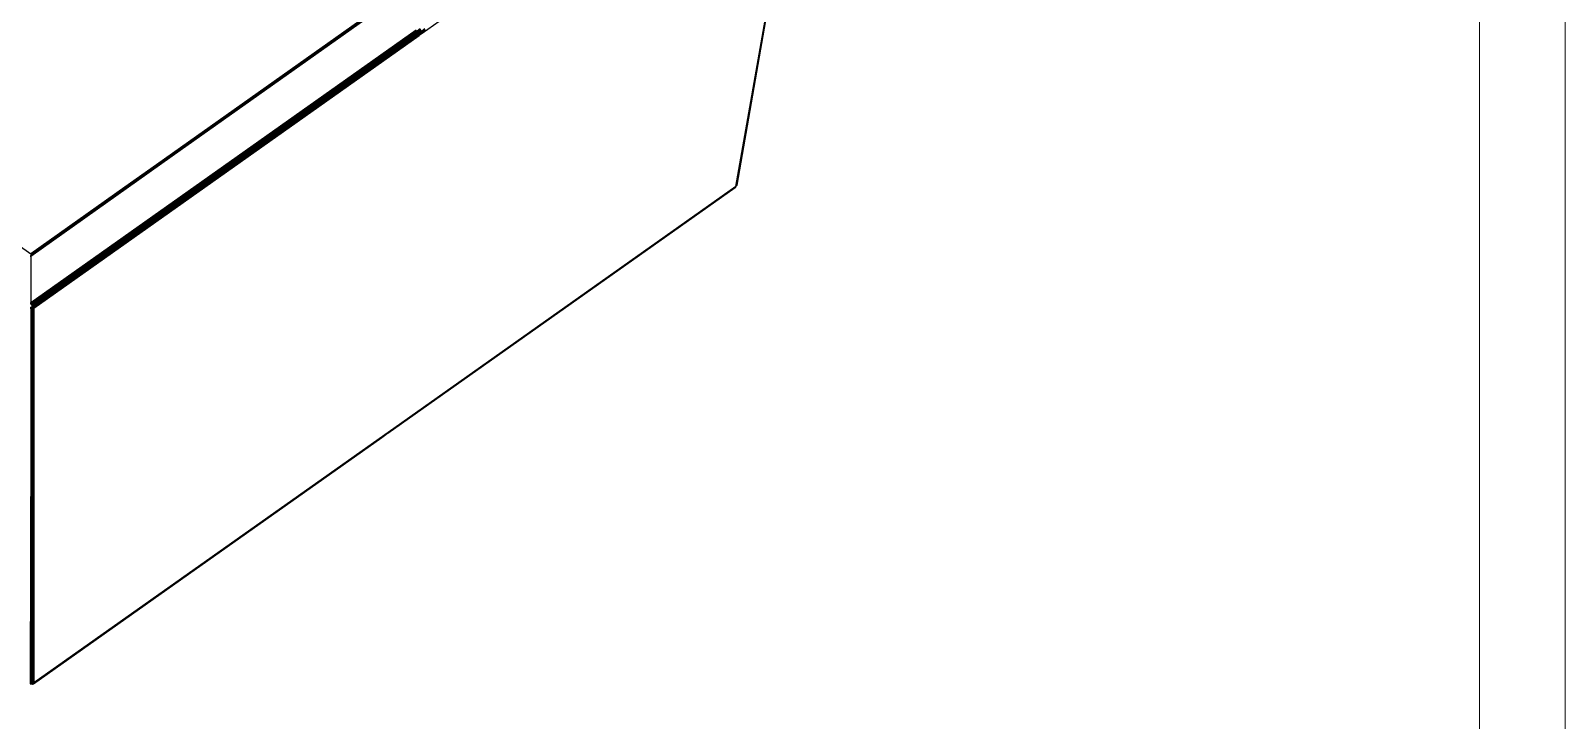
# Model space of a CAD drawing. Header units: inches. Extents: x 12 to 4609, y 5 to 3256.
# Drawn here: x 3224 to 4609, y 1521 to 2143 of the extents above; entities that cross this region are included whole.
import ezdxf

# ---------------------------------------------------------------- set-up
doc = ezdxf.new("R2010")
doc.units = ezdxf.units.IN
doc.header["$MEASUREMENT"] = 0
doc.layers.add('tabelka', color=155, linetype='Continuous')

msp = doc.modelspace()

# ---------------------------------------------------------------- linework, layer by layer
for p, q in [((3928.3, 2388.7), (3577.5, 2140.7)), ((3860.7, 2002.5), (3928.3, 2388.7)), ((3861.2, 2002.9), (3928.7, 2389.1)), ((3861.5, 2003.3), (3929.3, 2390)), ((3861.5, 2003.3), (3929.2, 2389.8)), ((3861.5, 2003.3), (3929.1, 2389.5)), ((3861.7, 2003.8), (3929.3, 2390)), ((3861.9, 2004.3), (3929.3, 2390)), ((3224, 1941.1), (3543.9, 2167.3)), ((3224, 1941.4), (3543.9, 2167.3)), ((3224, 1941.3), (3543.9, 2167.3)), ((3224, 1941.7), (3543.1, 2167.3)), ((3224, 1940.7), (3544.3, 2167.2)), ((3544.3, 2167.2), (3224, 1940.9)), ((3224, 1941.1), (3544.3, 2167.2)), ((3224, 1940.9), (3544.3, 2167.2)), ((3542.9, 2167.2), (3224, 1941.7)), ((3224, 1940.7), (3544.7, 2167)), ((3224, 1939.7), (3544.7, 2167)), ((3224, 1940.3), (3544.7, 2167)), ((3545.2, 2166.7), (3224, 1939.7)), ((3309, 2001.7), (3543.1, 2167.3)), ((3543.5, 2167.3), (3480.4, 2122.8)), ((2936.5, 2144.9), (3224, 1941.6)), ((3224, 1897.8), (3571.9, 2143.8)), ((3224.2, 1897.7), (3571.9, 2143.8)), ((3224.2, 1897.7), (3572.4, 2143.4)), ((3224.6, 1897.3), (3572.4, 2143.4)), ((3224.6, 1897.3), (3572.8, 2143)), ((3572.8, 2143), (3225, 1896.9)), ((3573.3, 2142.5), (3225, 1896.9)), ((3225.4, 1896.4), (3573.3, 2142.5)), ((3225.4, 1896.4), (3573.6, 2142)), ((3573.6, 2142), (3225.8, 1896)), ((3574, 2141.4), (3226.1, 1895.4)), ((3574, 2141.4), (3226.2, 1895.1)), ((3574.3, 2140.8), (3226.2, 1895.1)), ((3574.3, 2140.8), (3226.4, 1894.9)), ((3226.4, 1894.7), (3574.3, 2140.8)), ((3574.6, 2139.7), (3226.7, 1893.7)), ((3226.7, 1893.9), (3574.6, 2139.7)), ((3574.6, 2139.7), (3226.8, 1893.5)), ((3226.8, 1893.2), (3574.7, 2139.2)), ((3574.7, 2139.2), (3226.8, 1893.5)), ((3226.8, 1893.2), (3574.7, 2138.7)), ((3226.8, 1892.7), (3574.7, 2138.7)), ((3577.3, 2142.3), (3560, 2130)), ((3572.8, 2143), (3575.7, 2145)), ((3573.3, 2142.5), (3576.1, 2144.5)), ((3573.6, 2142), (3576.5, 2144)), ((3574, 2141.4), (3576.8, 2143.4)), ((3574.3, 2140.8), (3577.1, 2142.8)), ((3574.6, 2139.7), (3577.5, 2141.7)), ((3574.7, 2139.2), (3577.6, 2141.2)), ((3577.5, 2140.7), (3574.7, 2138.7)), ((3577.1, 2142.8), (3576.8, 2143.4)), ((3579.9, 2144.8), (3577.1, 2142.8)), ((3577.3, 2142.3), (3577.1, 2142.8)), ((3580.2, 2144.3), (3577.3, 2142.3)), ((3577.5, 2141.7), (3577.3, 2142.3)), ((3580.3, 2143.7), (3577.5, 2141.7)), ((3577.6, 2141.2), (3577.5, 2141.7)), ((3577.5, 2140.7), (3577.6, 2141.2)), ((3580.4, 2143.2), (3577.6, 2141.2)), ((3224, 1941.4), (3480.4, 2122.8)), ((3226.4, 1894.7), (3556, 2127.2)), ((3226.6, 1894.3), (3556, 2127.2)), ((3226.7, 1893.9), (3556, 2127.2)), ((3480.4, 2122.8), (3309, 2001.7)), ((3556, 2127.2), (3557.4, 2128.2)), ((3556, 2127.2), (3556, 2127.2)), ((3557.4, 2128.2), (3560, 2130)), ((3557.4, 2128.2), (3557.4, 2128.2)), ((3560, 2130), (3560, 2130)), ((3309, 2001.7), (3224, 1941.6)), ((3860.2, 2001.5), (3546.1, 1779.4)), ((3860, 2001.4), (3546.1, 1779.4)), ((3546.4, 1779.7), (3860, 2001.4)), ((3860, 2001.4), (3546.4, 1779.7)), ((3860.6, 2002.1), (3546.5, 1780)), ((3860, 2001.4), (3546.5, 1780)), ((3860.7, 2002.5), (3546.6, 1780.4)), ((3860.6, 2002.1), (3546.6, 1780.4)), ((3860, 2001.4), (3860.2, 2001.6)), ((3860.2, 2001.6), (3860, 2001.4)), ((3860, 2001.4), (3860, 2001.4)), ((3860.2, 2001.5), (3860.4, 2001.7)), ((3860.4, 2001.7), (3860.2, 2001.6)), ((3860.2, 2001.6), (3860.4, 2001.7)), ((3860.2, 2001.6), (3860.2, 2001.6)), ((3860.4, 2001.7), (3860.5, 2001.8)), ((3860.4, 2001.7), (3860.5, 2001.8)), ((3860.4, 2001.7), (3860.4, 2001.7)), ((3860.5, 2001.9), (3860.6, 2002.1)), ((3860.5, 2001.8), (3860.5, 2001.9)), ((3860.6, 2002.1), (3860.7, 2002.5)), ((3860.7, 2002.5), (3861.2, 2002.9)), ((3861.2, 2002.9), (3861.5, 2003.3)), ((3861.5, 2003.3), (3861.7, 2003.8)), ((3861.7, 2003.8), (3861.9, 2004.3)), ((3224, 1941.6), (3224, 1941.6)), ((3224, 1940.3), (3224, 1940.3)), ((3224, 1940.3), (3224.1, 1940.2)), ((3224, 1939.8), (3224.1, 1940.2)), ((3224, 1939.7), (3224, 1939.8)), ((3224, 1939.7), (3224, 1939.6)), ((3224, 1939.6), (3224, 1939.6)), ((3224, 1939.6), (3224, 1939.6)), ((3224, 1939.6), (3224, 1939.5)), ((3224, 1939.5), (3224, 1939.6)), ((3224, 1939.4), (3224, 1939.5)), ((3224, 1939.5), (3224, 1939.5)), ((3224, 1939.5), (3224, 1939.5)), ((3224, 1939.4), (3224, 1939)), ((3224, 1939), (3224, 1939.3)), ((3224, 1939.2), (3224, 1897.8)), ((3224, 1939), (3224, 1939.2)), ((3224, 1939.2), (3224, 1922.4)), ((3224, 1939), (3224, 1938.2)), ((3224.3, 1891.9), (3223.6, 1553.5)), ((3224, 1896.4), (3224, 1897.8)), ((3224, 1897.8), (3224.2, 1897.7)), ((3224.1, 1896.4), (3224, 1897.8)), ((3224, 1896.4), (3224.1, 1896.4)), ((3224.1, 1896.4), (3224, 1896.4)), ((3224, 1891.9), (3224.1, 1893.5)), ((3224.1, 1893.5), (3224, 1893.5)), ((3224.2, 1891.9), (3224, 1891.9)), ((3224.1, 1896.5), (3224.5, 1897.4)), ((3224.3, 1896.6), (3224.1, 1896.5)), ((3224.1, 1896.4), (3224.3, 1896.5)), ((3224.1, 1896.4), (3224.1, 1896.5)), ((3224.1, 1896.5), (3224.1, 1896.4)), ((3224.1, 1896.4), (3224.3, 1896.2)), ((3224.1, 1896.4), (3224.1, 1896.4)), ((3224.2, 1891.9), (3224.1, 1893.5)), ((3224.2, 1893.5), (3224.1, 1893.5)), ((3224.2, 1897.7), (3224.5, 1897.4)), ((3224.2, 1891.9), (3224.2, 1893.5)), ((3224.3, 1891.9), (3224.2, 1893.5)), ((3224.3, 1893.5), (3224.2, 1893.5)), ((3224.3, 1891.9), (3224.2, 1891.9)), ((3224.3, 1896.6), (3224.5, 1897.4)), ((3224.3, 1896.5), (3224.3, 1896.6)), ((3224.3, 1896.2), (3224.4, 1896.6)), ((3224.3, 1896.2), (3224.3, 1896.5)), ((3224.3, 1896.2), (3224.4, 1896.3)), ((3224.4, 1896.3), (3224.3, 1896.2)), ((3224.3, 1896.2), (3224.4, 1896.3)), ((3224.3, 1896.2), (3224.3, 1896.2)), ((3224.3, 1896.2), (3224.5, 1896)), ((3224.3, 1891.9), (3224.3, 1893.5)), ((3224.3, 1893.5), (3224.3, 1893.5)), ((3224.5, 1893.5), (3224.3, 1893.5)), ((3224.3, 1893.2), (3224.3, 1893.5)), ((3224.3, 1893.2), (3224.3, 1893.5)), ((3224.5, 1892.7), (3224.3, 1893.5)), ((3224.5, 1892.4), (3224.3, 1893.5)), ((3224.5, 1892.4), (3224.3, 1893.2)), ((3224.3, 1553.6), (3224.3, 1891.9)), ((3224.7, 1891.9), (3224.3, 1553.6)), ((3224.6, 1891.9), (3224.3, 1891.9)), ((3224.4, 1896.7), (3224.6, 1897.3)), ((3224.5, 1896.7), (3224.4, 1896.7)), ((3224.4, 1896.6), (3224.6, 1896.7)), ((3224.4, 1896.6), (3224.4, 1896.7)), ((3224.4, 1896.6), (3224.5, 1896.7)), ((3224.4, 1896.3), (3224.6, 1896.7)), ((3224.4, 1896.6), (3224.4, 1896.6)), ((3224.4, 1896.3), (3224.4, 1896.6)), ((3224.4, 1896.3), (3224.4, 1896.3)), ((3224.5, 1897.4), (3224.6, 1897.3)), ((3224.5, 1896.7), (3224.6, 1897.3)), ((3224.7, 1896.9), (3224.5, 1896.7)), ((3224.5, 1896), (3224.7, 1896.4)), ((3224.5, 1896), (3224.6, 1896.4)), ((3224.9, 1896.3), (3224.5, 1896)), ((3224.5, 1896), (3224.5, 1896)), ((3224.5, 1896), (3224.7, 1895.7)), ((3224.5, 1896), (3224.6, 1896)), ((3224.6, 1896), (3224.5, 1896)), ((3224.7, 1891.9), (3224.5, 1893.5)), ((3224.7, 1893.5), (3224.5, 1893.5)), ((3224.7, 1892.9), (3224.5, 1893.5)), ((3224.5, 1892.7), (3224.5, 1893.5)), ((3224.7, 1891.9), (3224.5, 1892.7)), ((3224.5, 1892.4), (3224.5, 1892.7)), ((3224.5, 1892.3), (3224.5, 1892.4)), ((3224.6, 1891.9), (3224.5, 1892.3)), ((3224.6, 1897.3), (3224.8, 1897.1)), ((3224.6, 1896.7), (3224.7, 1896.9)), ((3224.6, 1896.1), (3225.2, 1896.8)), ((3224.6, 1896.5), (3224.7, 1896.8)), ((3224.8, 1896.6), (3224.6, 1896.5)), ((3224.6, 1896), (3224.8, 1896.5)), ((3224.6, 1896.4), (3224.6, 1896.5)), ((3224.6, 1896.4), (3224.7, 1896.4)), ((3224.6, 1896), (3224.7, 1896.4)), ((3225, 1896.3), (3224.6, 1896.1)), ((3224.6, 1896), (3224.6, 1896.1)), ((3224.7, 1891.9), (3224.6, 1891.9)), ((3224.7, 1896.9), (3224.8, 1897.1)), ((3224.7, 1896.8), (3224.9, 1897)), ((3224.7, 1896.8), (3224.8, 1896.9)), ((3224.7, 1896.4), (3224.8, 1896.6)), ((3224.7, 1895.7), (3225.4, 1896.5)), ((3224.7, 1896.4), (3224.8, 1896.5)), ((3224.7, 1896.4), (3224.7, 1896.4)), ((3224.7, 1895.7), (3224.9, 1896.3)), ((3224.8, 1895.8), (3224.7, 1895.7)), ((3224.7, 1895.7), (3224.9, 1895.8)), ((3224.7, 1895.7), (3224.8, 1895.8)), ((3224.7, 1895.7), (3224.8, 1895.7)), ((3224.7, 1895.7), (3224.7, 1895.7)), ((3224.7, 1893.6), (3224.7, 1893.5)), ((3224.8, 1893.6), (3224.7, 1893.6)), ((3224.7, 1893.4), (3224.7, 1893.6)), ((3224.8, 1893.3), (3224.7, 1893.6)), ((3224.7, 1893.3), (3224.7, 1893.5)), ((3224.7, 1893.4), (3224.7, 1893.5)), ((3224.8, 1893.2), (3224.7, 1893.4)), ((3224.7, 1892.9), (3224.7, 1893.3)), ((3224.8, 1892.8), (3224.7, 1893.3)), ((3224.7, 1891.9), (3224.7, 1892.9)), ((3224.8, 1892.6), (3224.7, 1892.9)), ((3224.8, 1892), (3224.7, 1891.9)), ((3224.7, 1891.9), (3225, 1553.7)), ((3224.7, 1891.9), (3224.7, 1891.9)), ((3224.8, 1897.1), (3224.9, 1897)), ((3224.8, 1896.9), (3224.8, 1897.1)), ((3224.9, 1897), (3224.8, 1896.9)), ((3224.8, 1896.6), (3224.9, 1897)), ((3224.8, 1896.5), (3225.2, 1896.8)), ((3224.8, 1896.6), (3224.8, 1896.6)), ((3224.8, 1896.5), (3224.9, 1896.6)), ((3224.9, 1896.6), (3224.8, 1896.6)), ((3224.8, 1895.8), (3225.4, 1896.5)), ((3225, 1895.9), (3224.8, 1895.8)), ((3224.9, 1895.8), (3224.8, 1895.7)), ((3224.8, 1895.7), (3224.9, 1895.5)), ((3224.9, 1893.6), (3224.8, 1893.6)), ((3225, 1893.2), (3224.8, 1893.6)), ((3225, 1893.3), (3224.8, 1893.6)), ((3224.8, 1893.3), (3224.8, 1893.6)), ((3224.8, 1893.2), (3224.8, 1893.3)), ((3225, 1892.9), (3224.8, 1893.3)), ((3224.8, 1893.3), (3224.8, 1893.3)), ((3225, 1893), (3224.8, 1893.3)), ((3225, 1892.9), (3224.8, 1893.2)), ((3224.8, 1892.6), (3224.8, 1892.8)), ((3225, 1892.2), (3224.8, 1892.8)), ((3224.8, 1892), (3224.8, 1892.6)), ((3225, 1892.2), (3224.8, 1892.6)), ((3225, 1892), (3224.8, 1892)), ((3224.9, 1897), (3225, 1897)), ((3224.9, 1897), (3225, 1897)), ((3224.9, 1897), (3225, 1897)), ((3224.9, 1896.6), (3225, 1896.9)), ((3225.1, 1896.8), (3224.9, 1896.6)), ((3225.3, 1896.5), (3224.9, 1896.3)), ((3224.9, 1896.3), (3225, 1896.3)), ((3224.9, 1895.5), (3225.7, 1896.1)), ((3224.9, 1895.5), (3225.3, 1896.1)), ((3224.9, 1895.8), (3225.3, 1896.1)), ((3225, 1895.9), (3224.9, 1895.8)), ((3224.9, 1895.5), (3225, 1895.3)), ((3224.9, 1895.5), (3225.4, 1895.5)), ((3225, 1893.6), (3224.9, 1893.6)), ((3225, 1893.5), (3224.9, 1893.6)), ((3225, 1897), (3225, 1897)), ((3225, 1897), (3225, 1896.9)), ((3225, 1896.9), (3225.1, 1896.8)), ((3225, 1896.3), (3225.2, 1896.8)), ((3225.3, 1896.6), (3225, 1896.3)), ((3225.1, 1896), (3225, 1895.9)), ((3225.4, 1895.5), (3225, 1895.3)), ((3225, 1895.3), (3225.1, 1895.2)), ((3225, 1895.3), (3225.3, 1895.3)), ((3225, 1895.3), (3225.2, 1895.3)), ((3225.1, 1893.7), (3225, 1893.6)), ((3225, 1893.6), (3225, 1893.5)), ((3225.1, 1893.4), (3225, 1893.6)), ((3225, 1893.5), (3225, 1893.5)), ((3225.1, 1893.2), (3225, 1893.5)), ((3225.1, 1893.3), (3225, 1893.5)), ((3225, 1893.5), (3225, 1893.3)), ((3225.1, 1893.1), (3225, 1893.3)), ((3225, 1893.3), (3225, 1893.2)), ((3225.1, 1892.9), (3225, 1893.2)), ((3225, 1893.2), (3225, 1893)), ((3225, 1893), (3225, 1892.9)), ((3225.1, 1892.7), (3225, 1893)), ((3225, 1892.9), (3225, 1892.9)), ((3225.1, 1892.6), (3225, 1892.9)), ((3225.1, 1892.6), (3225, 1892.9)), ((3225, 1553.7), (3225.7, 1892.2)), ((3225, 1892.2), (3225, 1892.1)), ((3225.4, 1892.1), (3225, 1892)), ((3225, 1553.7), (3225.5, 1892.1)), ((3225, 1892.1), (3225, 1892)), ((3225, 1892), (3225, 1892.1)), ((3225, 1553.7), (3225, 1892)), ((3225, 1892), (3225, 1892)), ((3225.1, 1896.8), (3225.2, 1896.8)), ((3225.5, 1896.4), (3225.1, 1896)), ((3225.1, 1896), (3225.4, 1896.2)), ((3225.1, 1895.2), (3225.8, 1895.4)), ((3225.2, 1895.3), (3225.1, 1895.2)), ((3225.1, 1895.2), (3225.1, 1895.1)), ((3225.1, 1895.2), (3225.6, 1895.2)), ((3225.1, 1895.1), (3225.2, 1894.9)), ((3225.1, 1895.1), (3225.5, 1895.1)), ((3225.1, 1895.1), (3225.4, 1895)), ((3225.3, 1893.8), (3225.1, 1893.7)), ((3225.1, 1893.7), (3225.3, 1893.6)), ((3225.3, 1893.4), (3225.1, 1893.7)), ((3225.1, 1893.7), (3225.1, 1893.4)), ((3225.1, 1893.4), (3225.1, 1893.3)), ((3225.3, 1893.2), (3225.1, 1893.4)), ((3225.3, 1893.1), (3225.1, 1893.3)), ((3225.3, 1893), (3225.1, 1893.2)), ((3225.1, 1893.2), (3225.1, 1893.1)), ((3225.3, 1892.8), (3225.1, 1893.1)), ((3225.1, 1893.1), (3225.1, 1892.9)), ((3225.3, 1892.5), (3225.1, 1892.9)), ((3225.1, 1892.9), (3225.1, 1892.7)), ((3225.1, 1892.7), (3225.1, 1892.6)), ((3225.3, 1892.5), (3225.1, 1892.7)), ((3225.1, 1892.6), (3225.1, 1892.5)), ((3225.3, 1892.2), (3225.1, 1892.5)), ((3225.2, 1896.8), (3225.3, 1896.6)), ((3225.2, 1895.3), (3225.8, 1895.4)), ((3225.3, 1895.3), (3225.2, 1895.3)), ((3225.2, 1894.9), (3225.4, 1895)), ((3225.2, 1894.9), (3225.2, 1894.8)), ((3225.2, 1894.8), (3225.3, 1894.9)), ((3225.2, 1894.9), (3225.3, 1894.9)), ((3225.2, 1894.8), (3225.3, 1894.6)), ((3225.2, 1894.8), (3225.6, 1894.8)), ((3225.2, 1894.8), (3225.5, 1894.7)), ((3225.3, 1896.6), (3225.3, 1896.5)), ((3225.3, 1896.5), (3225.4, 1896.5)), ((3225.3, 1896.1), (3225.5, 1896.3)), ((3225.3, 1896.1), (3225.4, 1896.2)), ((3225.3, 1895.3), (3226, 1895.6)), ((3225.5, 1895.5), (3225.3, 1895.3)), ((3225.3, 1894.9), (3225.5, 1895)), ((3225.3, 1894.9), (3225.7, 1894.9)), ((3225.3, 1894.9), (3225.6, 1894.8)), ((3225.3, 1894.6), (3225.5, 1894.7)), ((3225.3, 1894.6), (3225.4, 1894.4)), ((3225.3, 1894.6), (3225.6, 1894.5)), ((3225.3, 1894.6), (3225.6, 1894.5)), ((3225.4, 1893.8), (3225.3, 1893.8)), ((3225.3, 1893.8), (3225.4, 1893.6)), ((3225.3, 1893.6), (3225.3, 1893.8)), ((3225.3, 1893.6), (3225.3, 1893.5)), ((3225.3, 1893.5), (3225.4, 1893.4)), ((3225.4, 1893.4), (3225.3, 1893.5)), ((3225.3, 1893.4), (3225.3, 1893.5)), ((3225.4, 1893.2), (3225.3, 1893.4)), ((3225.3, 1893.2), (3225.3, 1893.4)), ((3225.3, 1893.1), (3225.3, 1893.2)), ((3225.4, 1893), (3225.3, 1893.2)), ((3225.4, 1892.9), (3225.3, 1893.1)), ((3225.3, 1892.8), (3225.3, 1893)), ((3225.4, 1892.7), (3225.3, 1893)), ((3225.3, 1892.5), (3225.3, 1892.8)), ((3225.4, 1892.6), (3225.3, 1892.8)), ((3225.3, 1892.2), (3225.3, 1892.5)), ((3225.3, 1892.5), (3225.3, 1892.5)), ((3225.4, 1892.2), (3225.3, 1892.5)), ((3225.4, 1892.2), (3225.3, 1892.5)), ((3225.4, 1892.1), (3225.3, 1892.2)), ((3225.4, 1896.5), (3225.4, 1896.4)), ((3225.4, 1896.4), (3225.5, 1896.4)), ((3225.4, 1896.2), (3225.5, 1896.4)), ((3225.4, 1896.2), (3225.5, 1896.3)), ((3225.8, 1895.9), (3225.4, 1895.5)), ((3225.4, 1895.5), (3225.5, 1895.5)), ((3225.4, 1895), (3225.5, 1895.1)), ((3225.4, 1895), (3225.5, 1895)), ((3225.6, 1894.5), (3225.4, 1894.4)), ((3225.4, 1894.4), (3225.4, 1894.3)), ((3225.4, 1894.4), (3225.4, 1894.4)), ((3225.4, 1894.4), (3225.4, 1894.3)), ((3225.4, 1894.4), (3225.7, 1894.3)), ((3225.4, 1894.3), (3225.4, 1894.2)), ((3225.4, 1894.3), (3225.6, 1894.2)), ((3225.4, 1894.3), (3225.6, 1894.2)), ((3225.4, 1894.2), (3225.4, 1894.1)), ((3225.4, 1894.2), (3225.5, 1894.1)), ((3225.4, 1894.1), (3225.4, 1893.8)), ((3225.4, 1894.1), (3225.6, 1894)), ((3225.4, 1894.1), (3225.5, 1894.1)), ((3225.4, 1893.8), (3225.6, 1894)), ((3226.8, 1892.7), (3225.4, 1893.8)), ((3225.4, 1893.8), (3226.4, 1892.5)), ((3225.4, 1893.8), (3226.8, 1893.1)), ((3225.4, 1893.6), (3225.4, 1893.8)), ((3225.4, 1893.6), (3226.4, 1892.5)), ((3225.4, 1893.4), (3225.4, 1893.6)), ((3225.4, 1893.4), (3225.4, 1893.4)), ((3225.4, 1893.4), (3226.4, 1892.5)), ((3226.3, 1892.4), (3225.4, 1893.4)), ((3225.4, 1893.2), (3225.4, 1893.4)), ((3225.9, 1892.2), (3225.4, 1893.2)), ((3225.4, 1893), (3225.4, 1893.2)), ((3225.4, 1892.9), (3225.4, 1893)), ((3225.9, 1892.2), (3225.4, 1893)), ((3225.9, 1892.2), (3225.4, 1892.9)), ((3225.4, 1892.6), (3225.4, 1892.7)), ((3225.7, 1892.2), (3225.4, 1892.7)), ((3225.4, 1892.2), (3225.4, 1892.6)), ((3225.7, 1892.2), (3225.4, 1892.6)), ((3225.4, 1892.1), (3225.4, 1892.2)), ((3225.5, 1892.1), (3225.4, 1892.2)), ((3225.4, 1892.1), (3225.5, 1892.1)), ((3225.4, 1892.1), (3225.4, 1892.1)), ((3225.5, 1896.4), (3225.5, 1896.3)), ((3225.5, 1896.3), (3225.5, 1896.3)), ((3225.5, 1896.3), (3225.7, 1896.1)), ((3225.9, 1895.8), (3225.5, 1895.5)), ((3225.5, 1895.5), (3226, 1895.6)), ((3225.5, 1895.1), (3225.6, 1895.2)), ((3225.5, 1895.1), (3225.6, 1895.1)), ((3225.5, 1895), (3225.6, 1895.1)), ((3225.5, 1895), (3225.8, 1895)), ((3225.5, 1894.7), (3225.8, 1894.6)), ((3225.5, 1894.1), (3225.6, 1894.2)), ((3225.5, 1894.1), (3225.7, 1894)), ((3225.5, 1894.1), (3225.7, 1894)), ((3225.7, 1892.2), (3225.5, 1892.1)), ((3225.6, 1895.2), (3225.8, 1895.4)), ((3225.6, 1895.2), (3225.7, 1895.2)), ((3225.6, 1895.1), (3225.7, 1895.2)), ((3225.6, 1895.1), (3226, 1895.1)), ((3225.6, 1894.8), (3225.7, 1894.9)), ((3225.6, 1894.8), (3225.6, 1894.8)), ((3225.6, 1894.8), (3226, 1894.8)), ((3225.6, 1894.8), (3226, 1894.8)), ((3225.8, 1894.6), (3225.6, 1894.5)), ((3225.6, 1894.5), (3225.9, 1894.5)), ((3225.6, 1894.5), (3225.8, 1894.4)), ((3225.6, 1894.5), (3225.6, 1894.5)), ((3225.7, 1894.3), (3225.6, 1894.2)), ((3225.6, 1894.2), (3225.8, 1894.1)), ((3225.6, 1894.2), (3225.8, 1894.1)), ((3225.6, 1894.2), (3225.6, 1894.2)), ((3225.6, 1894), (3226.8, 1893.2)), ((3225.6, 1894), (3226.8, 1893.1)), ((3225.6, 1894), (3225.7, 1894)), ((3225.7, 1896.1), (3225.8, 1896)), ((3225.7, 1895.2), (3226, 1895.4)), ((3225.7, 1895.2), (3226, 1895.1)), ((3225.7, 1894.9), (3225.8, 1895)), ((3225.7, 1894.9), (3226.1, 1894.9)), ((3225.7, 1894.3), (3225.8, 1894.4)), ((3225.7, 1894.3), (3225.9, 1894.2)), ((3225.7, 1894.3), (3225.9, 1894.2)), ((3225.7, 1894), (3225.8, 1894.1)), ((3225.7, 1894), (3226.8, 1893.5)), ((3225.7, 1894), (3226.8, 1893.2)), ((3225.7, 1894), (3225.7, 1894)), ((3225.7, 1553.9), (3225.7, 1892.2)), ((3225.9, 1892.2), (3225.7, 1892.2)), ((3225.8, 1896), (3225.8, 1895.9)), ((3225.8, 1895.9), (3225.9, 1895.8)), ((3225.8, 1895.4), (3225.9, 1895.4)), ((3225.8, 1895), (3226, 1895.1)), ((3225.8, 1895), (3226.1, 1894.9)), ((3225.8, 1894.6), (3226, 1894.5)), ((3225.8, 1894.4), (3225.9, 1894.5)), ((3225.8, 1894.4), (3226, 1894.3)), ((3225.8, 1894.1), (3225.9, 1894.2)), ((3225.8, 1894.1), (3226.8, 1893.5)), ((3225.8, 1894.1), (3226.7, 1893.7)), ((3225.8, 1894.1), (3225.8, 1894.1)), ((3225.9, 1895.8), (3226, 1895.6)), ((3225.9, 1895.4), (3226.1, 1895.5)), ((3225.9, 1895.4), (3226, 1895.4)), ((3225.9, 1894.5), (3226.2, 1894.4)), ((3225.9, 1894.5), (3226, 1894.5)), ((3225.9, 1894.2), (3226, 1894.3)), ((3225.9, 1894.2), (3226.7, 1893.9)), ((3225.9, 1894.2), (3226.7, 1893.7)), ((3225.9, 1894.2), (3225.9, 1894.2)), ((3226.3, 1892.4), (3225.9, 1892.2)), ((3226.3, 1554.2), (3225.9, 1892.2)), ((3226, 1895.6), (3226.1, 1895.5)), ((3226, 1895.4), (3226.1, 1895.4)), ((3226, 1895.4), (3226.1, 1895.4)), ((3226, 1895.1), (3226.2, 1895.2)), ((3226, 1895.1), (3226.2, 1895.1)), ((3226, 1895.1), (3226, 1895.1)), ((3226.1, 1894.9), (3226, 1894.8)), ((3226, 1894.8), (3226, 1894.8)), ((3226, 1894.8), (3226.3, 1894.7)), ((3226, 1894.5), (3226.2, 1894.4)), ((3226, 1894.3), (3226.2, 1894.4)), ((3226, 1894.3), (3226.7, 1893.9)), ((3226.1, 1895.5), (3226.1, 1895.4)), ((3226.1, 1895.4), (3226.2, 1895.2)), ((3226.1, 1895.4), (3226.1, 1895.4)), ((3226.3, 1895), (3226.1, 1894.9)), ((3226.1, 1894.9), (3226.4, 1894.9)), ((3226.1, 1894.9), (3226.4, 1894.9)), ((3226.1, 1894.9), (3226.1, 1894.9)), ((3226.2, 1895.2), (3226.2, 1895.1)), ((3226.2, 1895.1), (3226.3, 1895)), ((3226.2, 1894.4), (3226.6, 1894.3)), ((3226.2, 1894.4), (3226.6, 1894.3)), ((3226.2, 1894.4), (3226.2, 1894.4)), ((3226.3, 1895), (3226.4, 1894.9)), ((3226.3, 1894.7), (3226.4, 1894.8)), ((3226.3, 1894.7), (3226.4, 1894.7)), ((3226.4, 1892.5), (3226.3, 1892.4)), ((3226.3, 1554.2), (3226.3, 1892.4)), ((3226.4, 1894.9), (3226.4, 1894.8)), ((3226.4, 1894.8), (3226.4, 1894.7)), ((3226.4, 1894.7), (3226.6, 1894.3)), ((3226.8, 1892.7), (3226.4, 1892.5)), ((3226.7, 1893.9), (3226.6, 1894.3)), ((3226.7, 1893.9), (3226.7, 1893.7)), ((3226.7, 1893.7), (3226.8, 1893.5)), ((3226.8, 1893.5), (3226.8, 1893.2)), ((3226.8, 1893.2), (3226.8, 1893.1)), ((3226.8, 1893.1), (3226.8, 1892.7)), ((3226.8, 1892.7), (3226.8, 1554.5)), ((3226.6, 1553.6), (3543.5, 1777.7)), ((3543.3, 1777.4), (3226.6, 1553.6)), ((3540.9, 1776), (3226.6, 1553.6)), ((3543.8, 1778.4), (3226.8, 1554.3)), ((3226.8, 1554.3), (3540.9, 1776)), ((3226.8, 1553.9), (3540.9, 1776)), ((3540.9, 1776), (3543.7, 1778)), ((3546.1, 1779.4), (3543.3, 1777.4)), ((3543.5, 1777.7), (3543.3, 1777.4)), ((3546.4, 1779.7), (3543.5, 1777.7)), ((3543.5, 1777.7), (3543.7, 1778)), ((3546.5, 1780), (3543.7, 1778)), ((3543.7, 1778), (3543.8, 1778.4)), ((3546.6, 1780.4), (3543.8, 1778.4)), ((3223.6, 1553.5), (3224.3, 1553.6)), ((3224.4, 1553.5), (3224.3, 1553.6)), ((3224.3, 1553.6), (3224.4, 1553.6)), ((3224.5, 1553.6), (3224.4, 1553.5)), ((3224.4, 1553.6), (3224.4, 1553.5)), ((3224.4, 1553.6), (3224.5, 1553.6)), ((3224.5, 1553.5), (3224.4, 1553.5)), ((3224.5, 1553.6), (3224.5, 1553.5)), ((3224.7, 1553.6), (3224.5, 1553.4)), ((3224.5, 1553.6), (3224.7, 1553.6)), ((3224.5, 1553.4), (3224.5, 1553.5)), ((3224.7, 1553.3), (3224.5, 1553.4)), ((3224.8, 1553.6), (3224.7, 1553.6)), ((3224.7, 1553.6), (3224.7, 1553.6)), ((3224.7, 1553.6), (3224.7, 1553.3)), ((3224.7, 1553.6), (3224.8, 1553.6)), ((3224.9, 1553.2), (3224.7, 1553.3)), ((3224.8, 1553.6), (3224.9, 1553.2)), ((3224.8, 1553.6), (3224.9, 1553.6)), ((3224.9, 1553.7), (3225.1, 1553.3)), ((3224.9, 1553.6), (3224.9, 1553.7)), ((3224.9, 1553.7), (3225, 1553.7)), ((3224.9, 1553.6), (3224.9, 1553.2)), ((3225, 1553.2), (3224.9, 1553.2)), ((3225, 1553.7), (3225.1, 1553.3)), ((3225, 1553.7), (3225.2, 1553.7)), ((3225, 1553.7), (3225, 1553.7)), ((3225, 1553.2), (3225.1, 1553.3)), ((3225.1, 1553.2), (3225, 1553.2)), ((3225.1, 1553.3), (3225.3, 1553.4)), ((3225.1, 1553.3), (3225.1, 1553.2)), ((3225.4, 1553.1), (3225.1, 1553.2)), ((3225.2, 1553.7), (3225.4, 1553.8)), ((3225.2, 1553.7), (3225.3, 1553.4)), ((3225.2, 1553.7), (3225.3, 1553.4)), ((3225.2, 1553.7), (3225.2, 1553.7)), ((3225.3, 1553.4), (3225.5, 1553.6)), ((3225.3, 1553.4), (3225.4, 1553.1)), ((3225.4, 1553.8), (3225.4, 1553.8)), ((3225.4, 1553.8), (3225.5, 1553.6)), ((3225.5, 1553.6), (3225.4, 1553.8)), ((3225.4, 1553.8), (3225.5, 1553.8)), ((3225.4, 1553.1), (3225.6, 1553.3)), ((3225.7, 1553.1), (3225.4, 1553.1)), ((3225.4, 1553.1), (3225.4, 1553.1)), ((3225.6, 1553.7), (3225.5, 1553.8)), ((3225.5, 1553.6), (3225.5, 1553.8)), ((3225.5, 1553.8), (3225.5, 1553.8)), ((3225.5, 1553.8), (3225.6, 1553.8)), ((3225.5, 1553.6), (3225.6, 1553.7)), ((3225.5, 1553.6), (3225.6, 1553.3)), ((3225.7, 1553.3), (3225.5, 1553.6)), ((3225.6, 1553.8), (3225.7, 1553.9)), ((3225.6, 1553.7), (3225.6, 1553.8)), ((3225.6, 1553.7), (3225.7, 1553.8)), ((3225.6, 1553.7), (3225.6, 1553.7)), ((3225.8, 1553.4), (3225.6, 1553.7)), ((3225.8, 1553.4), (3225.6, 1553.7)), ((3225.6, 1553.3), (3225.7, 1553.1)), ((3225.7, 1553.9), (3225.7, 1553.9)), ((3225.7, 1553.9), (3225.8, 1553.9)), ((3225.7, 1553.8), (3225.7, 1553.9)), ((3225.8, 1553.8), (3225.7, 1553.9)), ((3225.9, 1553.5), (3225.7, 1553.8)), ((3225.7, 1553.8), (3225.8, 1553.8)), ((3225.7, 1553.3), (3225.8, 1553.4)), ((3225.8, 1553.1), (3225.7, 1553.3)), ((3225.8, 1553.1), (3225.7, 1553.1)), ((3225.8, 1553.9), (3225.9, 1554)), ((3225.8, 1553.8), (3225.8, 1553.9)), ((3225.8, 1553.8), (3225.9, 1553.9)), ((3226, 1553.5), (3225.8, 1553.8)), ((3226, 1553.5), (3225.8, 1553.8)), ((3225.8, 1553.8), (3225.8, 1553.8)), ((3225.8, 1553.4), (3225.9, 1553.5)), ((3225.9, 1553.2), (3225.8, 1553.4)), ((3225.9, 1553.2), (3225.8, 1553.1)), ((3225.9, 1553.1), (3225.8, 1553.1)), ((3225.9, 1554), (3226, 1554)), ((3225.9, 1553.9), (3225.9, 1554)), ((3225.9, 1553.9), (3226, 1554)), ((3226.1, 1553.7), (3225.9, 1553.9)), ((3226, 1553.3), (3225.9, 1553.5)), ((3225.9, 1553.5), (3226, 1553.5)), ((3226, 1553.3), (3225.9, 1553.2)), ((3226.1, 1553.2), (3225.9, 1553.1)), ((3225.9, 1553.1), (3225.9, 1553.2)), ((3226, 1554), (3226.1, 1554.1)), ((3226.2, 1553.7), (3226, 1554)), ((3226, 1554), (3226, 1554)), ((3226, 1554), (3226.1, 1554)), ((3226, 1553.5), (3226.1, 1553.7)), ((3226.1, 1553.3), (3226, 1553.5)), ((3226.1, 1553.2), (3226, 1553.3)), ((3226.1, 1553.3), (3226, 1553.3)), ((3226.1, 1554), (3226.1, 1554.1)), ((3226.2, 1554.1), (3226.1, 1554.1)), ((3226.1, 1554.1), (3226.1, 1554.1)), ((3226.1, 1554.1), (3226.2, 1554.1)), ((3226.1, 1554), (3226.2, 1554.1)), ((3226.3, 1553.8), (3226.1, 1554)), ((3226.3, 1553.5), (3226.1, 1553.7)), ((3226.1, 1553.7), (3226.2, 1553.7)), ((3226.3, 1553.5), (3226.1, 1553.3)), ((3226.2, 1553.2), (3226.1, 1553.3)), ((3226.2, 1553.2), (3226.1, 1553.2)), ((3226.1, 1553.2), (3226.1, 1553.2)), ((3226.2, 1554.1), (3226.3, 1554.2)), ((3226.4, 1553.9), (3226.2, 1554.1)), ((3226.4, 1553.8), (3226.2, 1554.1)), ((3226.2, 1554.1), (3226.2, 1554.1)), ((3226.2, 1553.7), (3226.3, 1553.8)), ((3226.3, 1553.5), (3226.2, 1553.7)), ((3226.4, 1553.3), (3226.2, 1553.2)), ((3226.3, 1554.2), (3226.4, 1554.2)), ((3226.5, 1553.9), (3226.3, 1554.2)), ((3226.5, 1553.6), (3226.3, 1553.8)), ((3226.3, 1553.8), (3226.4, 1553.8)), ((3226.5, 1553.6), (3226.3, 1553.5)), ((3226.3, 1553.5), (3226.3, 1553.5)), ((3226.4, 1553.3), (3226.3, 1553.5)), ((3226.4, 1553.3), (3226.3, 1553.5)), ((3226.4, 1554.3), (3226.7, 1554.4)), ((3226.6, 1554), (3226.4, 1554.3)), ((3226.4, 1554.2), (3226.4, 1554.3)), ((3226.6, 1554), (3226.4, 1554.2)), ((3226.6, 1553.7), (3226.4, 1553.9)), ((3226.4, 1553.8), (3226.4, 1553.9)), ((3226.4, 1553.9), (3226.5, 1553.9)), ((3226.5, 1553.6), (3226.4, 1553.8)), ((3226.5, 1553.5), (3226.4, 1553.3)), ((3226.4, 1553.3), (3226.4, 1553.3)), ((3226.5, 1553.9), (3226.6, 1554)), ((3226.7, 1553.8), (3226.5, 1553.9)), ((3226.6, 1553.7), (3226.5, 1553.6)), ((3226.6, 1553.6), (3226.5, 1553.5)), ((3226.5, 1553.5), (3226.5, 1553.6)), ((3226.6, 1553.6), (3226.5, 1553.6)), ((3226.6, 1553.6), (3226.5, 1553.6)), ((3226.5, 1553.6), (3226.5, 1553.6)), ((3226.6, 1554), (3226.8, 1554.1)), ((3226.7, 1553.9), (3226.6, 1554)), ((3226.8, 1553.9), (3226.6, 1554)), ((3226.6, 1554), (3226.6, 1554)), ((3226.7, 1553.7), (3226.6, 1553.6)), ((3226.6, 1553.6), (3226.6, 1553.7)), ((3226.7, 1553.7), (3226.6, 1553.7)), ((3226.6, 1553.6), (3226.6, 1553.6)), ((3226.7, 1554.4), (3226.8, 1554.5)), ((3226.7, 1554.4), (3226.8, 1554.3)), ((3226.8, 1553.9), (3226.7, 1553.9)), ((3226.7, 1553.9), (3226.7, 1553.8)), ((3226.7, 1553.8), (3226.7, 1553.7)), ((3226.8, 1554.5), (3226.8, 1554.3)), ((3226.8, 1554.1), (3226.8, 1554.3)), ((3226.8, 1554.1), (3226.8, 1553.9))]:
    msp.add_line(p, q)
at = {"layer": 'tabelka', "lineweight": 5}
for points in [[(11.8, 3255.6), (4609.4, 3255.6), (4609.4, 4.8), (11.8, 4.8)], [(89.2, 3178.2), (4532, 3178.2), (4532, 82.2), (89.2, 82.2)]]:
    msp.add_lwpolyline(points, close=True, dxfattribs=at)

doc.saveas('drawing.dxf')
